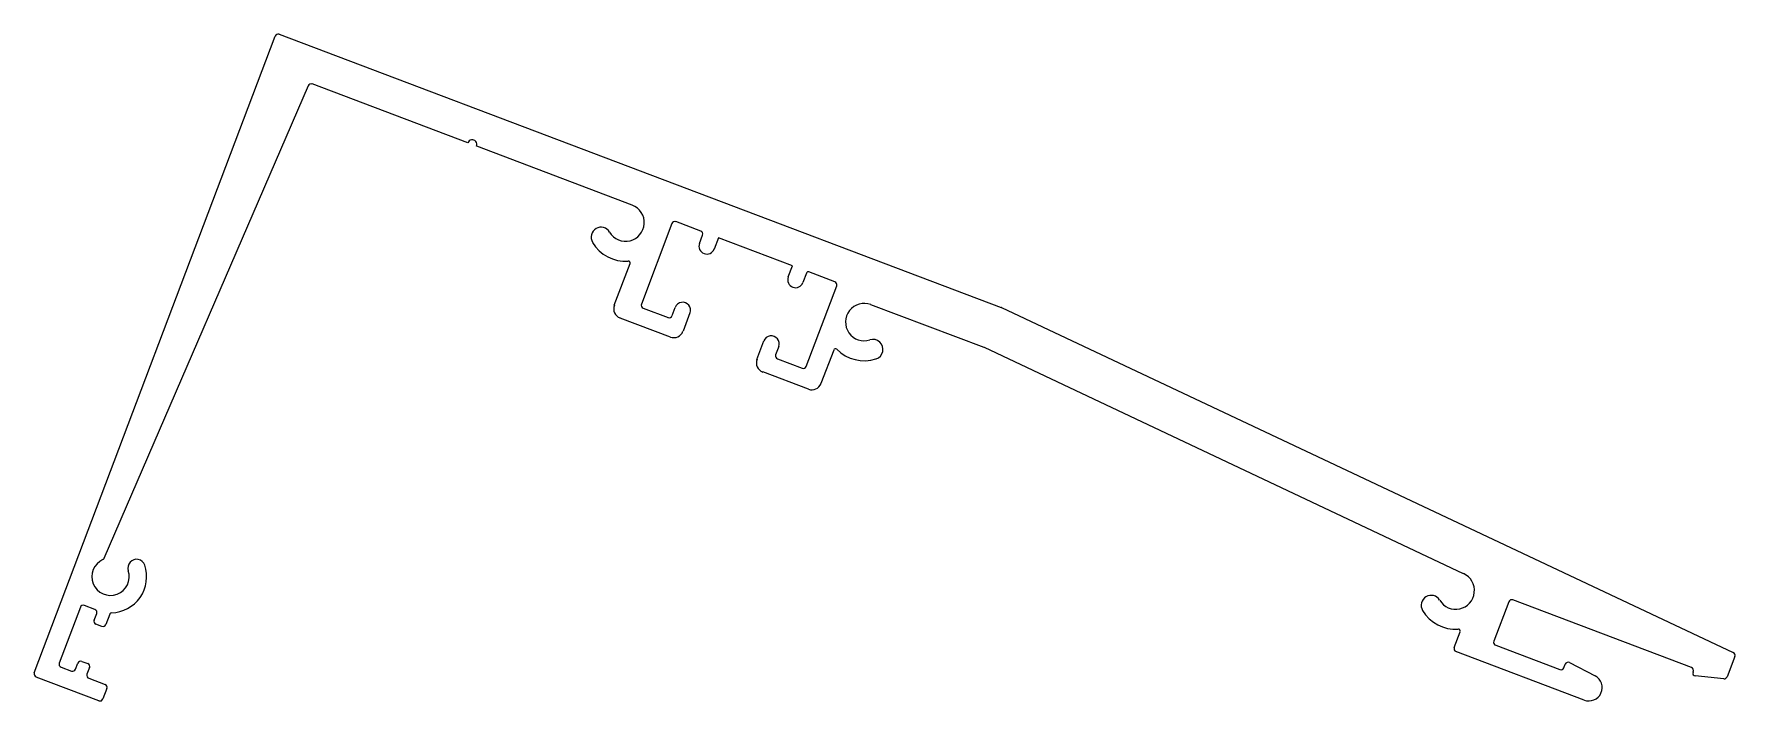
# Model space of a CAD drawing. Header units: inches. Extents: x -49 to 88, y 1 to 55.
import ezdxf

# ---------------------------------------------------------------- set-up
doc = ezdxf.new("R2010")
doc.units = ezdxf.units.IN
doc.header["$MEASUREMENT"] = 0
doc.layers.add('BEAD', color=152, linetype='Continuous')

msp = doc.modelspace()

# ---------------------------------------------------------------- linework, layer by layer
at = {"layer": 'BEAD', "color": 7, "linetype": 'Continuous'}
for p, q in [((-48.53, 3.6), (-29.18, 54.74)), ((-28.86, 54.89), (29.13, 32.95)), ((-26.53, 50.74), (-42.93, 12.78)), ((-13.71, 46.16), (-26.2, 50.89)), ((-0.5, 41.16), (-12.99, 45.89)), ((2.69, 39.69), (0.24, 33.22)), ((5, 39.08), (3.01, 39.84)), ((4.9, 38.09), (5.15, 38.76)), ((6.42, 38.55), (6.08, 37.64)), ((12.36, 36.3), (6.42, 38.55)), ((-1.94, 33.12), (-0.67, 36.47)), ((12.02, 35.4), (12.36, 36.3)), ((13.5, 35.71), (13.21, 34.95)), ((15.78, 35.01), (13.69, 35.8)), ((13.47, 28.21), (15.92, 34.69)), ((0.38, 32.89), (2.38, 32.14)), ((2.7, 32.29), (2.95, 32.95)), ((27.76, 29.73), (18.66, 33.17)), ((29.15, 32.94), (87.91, 5.24)), ((2.57, 30.57), (-1.48, 32.1)), ((4.14, 32.51), (3.58, 31.03)), ((9.52, 28.78), (10.08, 30.26)), ((11.27, 29.81), (11.01, 29.14)), ((11.16, 28.82), (13.15, 28.06)), ((15.68, 29.53), (14.66, 26.84)), ((66.26, 11.57), (27.78, 29.72)), ((13.65, 26.38), (9.98, 27.77)), ((-44.82, 8.88), (-46.52, 4.39)), ((-43.66, 8.7), (-44.5, 9.02)), ((-43.71, 7.84), (-43.51, 8.38)), ((-42.46, 8.33), (-42.78, 7.49)), ((69.9, 9.32), (68.7, 6.15)), ((84.58, 4.04), (70.22, 9.47)), ((-43.1, 7.34), (-43.57, 7.52)), ((65.51, 5.64), (66, 6.91)), ((68.85, 5.82), (74, 3.87)), ((-45.21, 3.9), (-45.02, 4.38)), ((-44.7, 4.53), (-44.23, 4.35)), ((75.95, 1.42), (65.66, 5.32)), ((74.33, 4.02), (74.43, 4.3)), ((74.78, 4.43), (76.83, 3.36)), ((88.05, 4.92), (87.44, 3.29)), ((-43.33, 1.36), (-48.38, 3.27)), ((-46.37, 4.06), (-45.54, 3.75)), ((-44.09, 4.03), (-44.29, 3.49)), ((-44.15, 3.17), (-42.84, 2.67)), ((84.7, 3.64), (84.72, 3.71)), ((87.18, 3.13), (84.86, 3.36)), ((-42.69, 2.35), (-43.01, 1.51))]:
    msp.add_line(p, q, dxfattribs=at)
for centre, radius, start, end in [((-28.95, 54.65), 0.25, 69.28, 159.28), ((-26.29, 50.65), 0.25, 69.28, 159.28), ((-13.35, 46.03), 0.381, 339.28, 159.28), ((-1.03, 39.76), 1.5, 210.7203, 69.28), ((2.92, 39.6), 0.25, 69.28, 159.28), ((-3, 38.59), 0.8, 30.78, 210.78), ((4.91, 38.85), 0.25, 339.28, 69.28), ((-1.03, 39.76), 3.1, 210.7801, 273.8235), ((5.49, 37.87), 0.635, 159.28, 339.28), ((-0.81, 36.52), 0.15, 339.2801, 93.8235), ((13.64, 35.66), 0.148, 68.6812, 159.5084), ((12.62, 35.17), 0.635, 159.28, 339.28), ((15.69, 34.77), 0.251, 339.28, 69.28), ((-1.2, 32.84), 0.787, 159.28, 249.28), ((0.47, 33.13), 0.25, 159.28, 249.28), ((3.55, 32.73), 0.635, 339.28, 159.28), ((18.13, 31.77), 1.5, 69.28, 287.8397), ((29.04, 32.71), 0.254, 64.7568, 69.2793), ((2.46, 32.37), 0.25, 249.28, 339.28), ((2.84, 31.31), 0.787, 249.28, 339.28), ((10.67, 30.03), 0.635, 339.28, 159.28), ((18.84, 29.58), 0.8, 287.78, 107.78), ((10.26, 28.5), 0.787, 159.28, 249.28), ((11.25, 29.05), 0.25, 159.28, 249.28), ((15.82, 29.48), 0.15, 44.7365, 159.2799), ((18.13, 31.77), 3.1, 224.7365, 287.7799), ((27.67, 29.49), 0.254, 64.7561, 69.2753), ((13.24, 28.3), 0.251, 249.28, 339.28), ((13.93, 27.12), 0.787, 249.28, 339.28), ((-42.4, 11.33), 1.5, 113.8275, 18.6806), ((-43.06, 12.84), 0.15, 293.8275, 336.6742), ((-40.31, 12.03), 0.7, 18.6806, 198.6806), ((-42.4, 11.33), 2.9, 271.431, 18.6806), ((65.64, 10.21), 1.5, 210.7203, 65.5981), ((63.66, 9.03), 0.8, 30.78, 210.78), ((-44.59, 8.79), 0.25, 69.28, 159.28), ((-43.74, 8.47), 0.25, 339.28, 69.28), ((-42.32, 8.28), 0.15, 91.4309, 159.2799), ((65.64, 10.21), 3.1, 210.7801, 273.8235), ((70.13, 9.23), 0.25, 69.28, 159.28), ((-43.48, 7.76), 0.25, 159.28, 249.28), ((-43.01, 7.58), 0.25, 249.28, 339.28), ((65.86, 6.97), 0.15, 339.2801, 93.8235), ((65.75, 5.55), 0.25, 159.2797, 249.2803), ((68.93, 6.06), 0.251, 159.28, 249.28), ((-46.28, 4.3), 0.254, 159.28, 249.28), ((-44.79, 4.29), 0.25, 69.28, 159.28), ((-44.32, 4.12), 0.25, 339.28, 69.28), ((74.67, 4.21), 0.251, 62.2801, 159.2801), ((87.82, 5.01), 0.25, 339.28, 69.28), ((-48.29, 3.51), 0.25, 159.28, 249.28), ((-45.45, 3.99), 0.254, 249.28, 339.28), ((-44.06, 3.4), 0.25, 159.28, 249.28), ((74.09, 4.11), 0.251, 249.28, 339.28), ((76.33, 2.42), 1.07, 249.28, 62.28), ((84.49, 3.8), 0.254, 339.28, 69.28), ((84.89, 3.56), 0.203, 159.28, 264.28), ((87.2, 3.38), 0.25, 264.2801, 339.2801), ((-43.24, 1.6), 0.25, 249.28, 339.28), ((-42.93, 2.44), 0.25, 339.28, 69.28)]:
    msp.add_arc(centre, radius, start, end, dxfattribs=at)

doc.saveas('drawing.dxf')
